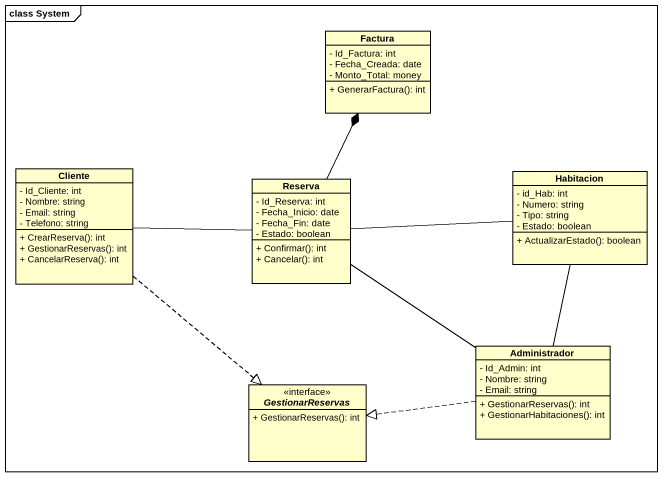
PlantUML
@startuml
mainframe class System
hide circle
hide empty members
skinparam classAttributeIconSize 0
class Factura {
  - Id_Factura: int
  - Fecha_Creada: date
  - Monto_Total: money
  + GenerarFactura(): int
}
class Cliente {
  - Id_Cliente: int
  - Nombre: string
  - Email: string
  - Telefono: string
  + CrearReserva(): int
  + GestionarReservas(): int
  + CancelarReserva(): int
}
class Habitacion {
  - id_Hab: int
  - Numero: string
  - Tipo: string
  - Estado: boolean
  + ActualizarEstado(): boolean
}
class Reserva {
  - Id_Reserva: int
  - Fecha_Inicio: date
  - Fecha_Fin: date
  - Estado: boolean
  + Confirmar(): int
  + Cancelar(): int
}
class Administrador {
  - Id_Admin: int
  - Nombre: string
  - Email: string
  + GestionarReservas(): int
  + GestionarHabitaciones(): int
}
interface GestionarReservas <<interface>> {
  + GestionarReservas(): int
}
Cliente -right- Reserva
Cliente ..|> GestionarReservas
Reserva -up-* Factura
Reserva -right- Habitacion
Administrador -up- Habitacion
Administrador -up- Reserva
Administrador .left.|> GestionarReservas
@enduml
